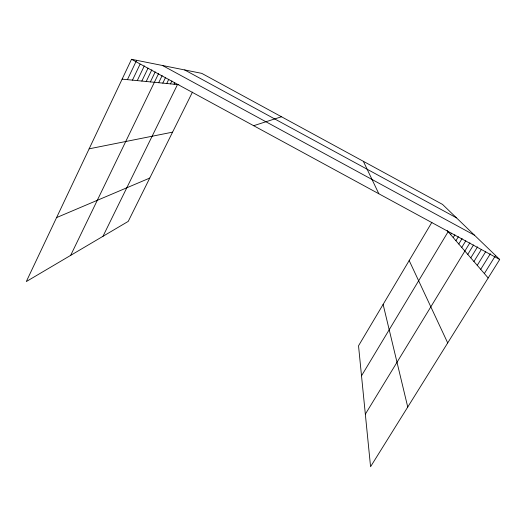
<?xml version="1.0" encoding="UTF-8"?>
<svg xmlns="http://www.w3.org/2000/svg" width="526" height="526" viewBox="0 0 526 526"><rect width="100%" height="100%" fill="white"/><g stroke="black" fill="none" stroke-linecap="round" stroke-linejoin="round"><path stroke-width="0.79" d="M431.905 222.281L358.528 345.799L370.567 466.707L499.7 259.482L442.524 204.404L201.774 73.37L131.52 59.293L26.3 281.561L128.239 221.387L192.47 92.096M127.424 79.65L136.609 60.312M132.467 80.143L140.074 64.185M137.266 80.616L144.308 65.888M141.842 81.063L148.049 68.124M146.208 81.491L151.843 69.78M150.383 81.898L155.216 71.884M70.655 255.38L158.615 73.528M158.694 82.713L162.146 75.593M162.81 83.115L165.637 77.302M166.735 83.502L168.813 79.242M170.483 83.864L171.903 80.958M174.067 84.219L174.763 82.799M102.978 236.292L177.499 84.554M361.52 375.807L448.132 231.703M450.618 234.576L451.433 233.228M453.215 237.574L454.878 234.82M455.93 240.717L458.37 236.687M458.777 243.998L462.111 238.502M461.749 247.437L465.839 240.717M365.34 414.166L469.909 242.795M467.765 254.387L473.525 244.965M470.783 257.871L477.529 246.872M473.939 261.521L481.408 249.383M477.246 265.341L485.761 251.546M480.718 269.345L490.37 253.742M484.354 273.553L495.564 255.498M56.584 217.586L149.759 178.058M253.657 125.701L281.495 116.759M89.137 148.825L172.574 132.151M122.124 79.13L178.814 84.686M184.672 69.945L456.469 217.836M162.501 65.5L474.524 235.234M131.52 59.293L499.7 259.482M447.179 230.605L488.181 277.971M363.354 161.311L378.838 193.765M409.175 260.541L447.705 342.926M383.119 304.403L407.749 407.045"/></g></svg>
